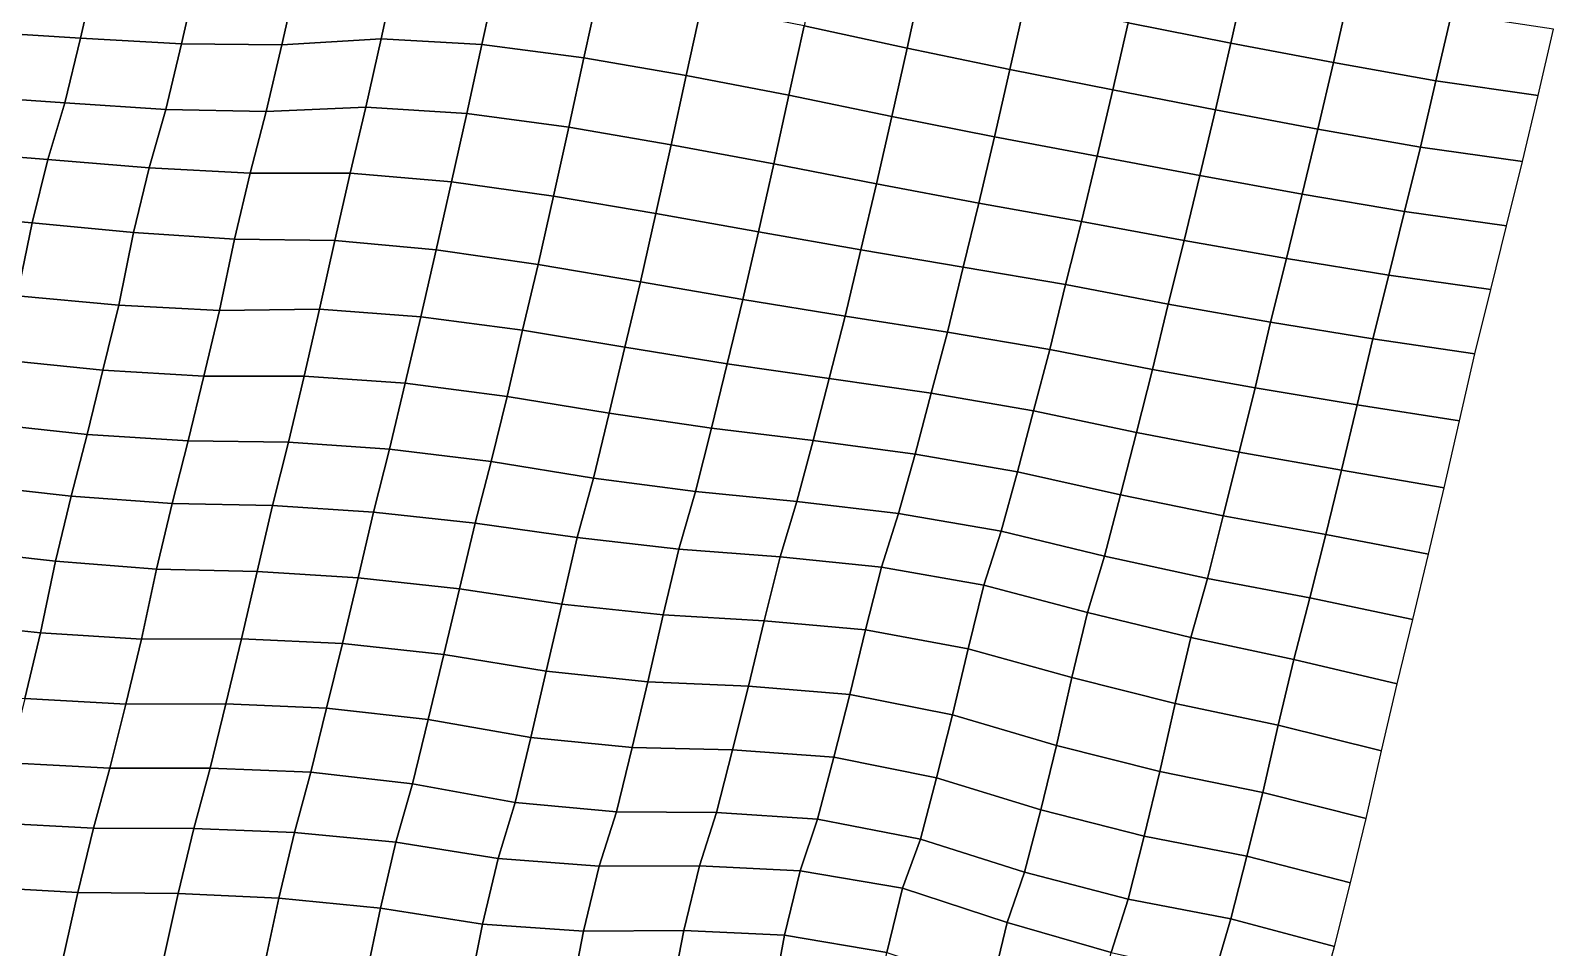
# Model space of a CAD drawing. Header units: metres. Extents: x -7.8 to 5.5, y -4.8 to 2.7.
# Drawn here: x 2.717 to 4.926, y -2.019 to -0.689 of the extents above; entities that cross this region are included whole.
import ezdxf

# ---------------------------------------------------------------- set-up
doc = ezdxf.new("R2010")
doc.units = ezdxf.units.M

msp = doc.modelspace()

# ---------------------------------------------------------------- linework, layer by layer
at = {"layer": 'C2'}
for points in [[(2.66532, -0.5942, -9.78319), (2.6428, -0.69067, -9.67282), (2.78931, -0.69992, -9.65124), (2.81176, -0.6029, -9.76111)], [(3.86117, -0.58172, -9.72987), (3.83913, -0.68204, -9.62295), (3.98854, -0.71447, -9.62217), (4.01062, -0.61448, -9.72939)], [(4.33125, -0.57727, -9.83317), (4.30922, -0.67759, -9.72625), (4.45828, -0.70727, -9.72301), (4.48044, -0.60794, -9.83081)], [(2.81176, -0.6029, -9.76111), (2.78931, -0.69992, -9.65124), (2.93571, -0.7083, -9.62886), (2.95809, -0.61072, -9.73825)], [(2.95809, -0.61072, -9.73825), (2.93571, -0.7083, -9.62886), (3.08125, -0.70975, -9.60028), (3.10354, -0.61151, -9.70907)], [(3.10354, -0.61151, -9.70907), (3.08125, -0.70975, -9.60028), (3.2255, -0.70098, -9.56253), (3.24748, -0.60022, -9.66905)], [(3.24748, -0.60022, -9.66905), (3.2255, -0.70098, -9.56253), (3.37186, -0.70902, -9.53986), (3.39384, -0.60826, -9.64638)], [(3.39384, -0.60826, -9.64638), (3.37186, -0.70902, -9.53986), (3.51967, -0.7286, -9.52754), (3.54162, -0.62762, -9.63387)], [(4.01062, -0.61448, -9.72939), (3.98854, -0.71447, -9.62217), (4.13779, -0.74559, -9.62021), (4.16007, -0.64724, -9.7289)], [(4.48044, -0.60794, -9.83081), (4.45828, -0.70727, -9.72301), (4.60712, -0.73509, -9.71809), (4.6294, -0.63675, -9.82678)], [(3.54162, -0.62762, -9.63387), (3.51967, -0.7286, -9.52754), (3.66821, -0.75411, -9.52055), (3.69015, -0.65302, -9.62678)], [(4.6294, -0.63675, -9.82678), (4.60712, -0.73509, -9.71809), (4.75581, -0.7618, -9.71218), (4.77822, -0.66445, -9.82176)], [(3.69015, -0.65302, -9.62678), (3.66821, -0.75411, -9.52055), (3.81711, -0.78247, -9.51613), (3.83913, -0.68204, -9.62295)], [(4.16007, -0.64724, -9.7289), (4.13779, -0.74559, -9.62021), (4.2868, -0.77483, -9.61657), (4.30922, -0.67759, -9.72625)], [(3.83913, -0.68204, -9.62295), (3.81711, -0.78247, -9.51613), (3.96636, -0.81358, -9.51417), (3.98854, -0.71447, -9.62217)], [(4.30922, -0.67759, -9.72625), (4.2868, -0.77483, -9.61657), (4.43579, -0.80396, -9.61283), (4.45828, -0.70727, -9.72301)], [(4.77822, -0.66445, -9.82176), (4.75581, -0.7618, -9.71218), (4.90385, -0.78325, -9.70154), (4.92638, -0.68689, -9.81201)], [(2.6428, -0.69067, -9.67282), (2.61986, -0.78374, -9.55939), (2.76647, -0.79376, -9.5385), (2.78931, -0.69992, -9.65124)], [(2.78931, -0.69992, -9.65124), (2.76647, -0.79376, -9.5385), (2.91303, -0.80345, -9.51731), (2.93571, -0.7083, -9.62886)], [(3.08125, -0.70975, -9.60028), (3.05877, -0.80655, -9.4902), (3.20333, -0.8002, -9.45462), (3.2255, -0.70098, -9.56253)], [(3.2255, -0.70098, -9.56253), (3.20333, -0.8002, -9.45462), (3.34984, -0.80945, -9.43304), (3.37186, -0.70902, -9.53986)], [(2.93571, -0.7083, -9.62886), (2.91303, -0.80345, -9.51731), (3.05877, -0.80655, -9.4902), (3.08125, -0.70975, -9.60028)], [(3.37186, -0.70902, -9.53986), (3.34984, -0.80945, -9.43304), (3.49766, -0.82914, -9.42082), (3.51967, -0.7286, -9.52754)], [(3.51967, -0.7286, -9.52754), (3.49766, -0.82914, -9.42082), (3.64623, -0.85486, -9.41403), (3.66821, -0.75411, -9.52055)], [(3.98854, -0.71447, -9.62217), (3.96636, -0.81358, -9.51417), (4.11541, -0.84316, -9.51082), (4.13779, -0.74559, -9.62021)], [(4.45828, -0.70727, -9.72301), (4.43579, -0.80396, -9.61283), (4.58463, -0.83178, -9.60791), (4.60712, -0.73509, -9.71809)], [(4.13779, -0.74559, -9.62021), (4.11541, -0.84316, -9.51082), (4.26425, -0.87108, -9.506), (4.2868, -0.77483, -9.61657)], [(4.60712, -0.73509, -9.71809), (4.58463, -0.83178, -9.60791), (4.73327, -0.85806, -9.60161), (4.75581, -0.7618, -9.71218)], [(3.66821, -0.75411, -9.52055), (3.64623, -0.85486, -9.41403), (3.79502, -0.88235, -9.40881), (3.81711, -0.78247, -9.51613)], [(4.75581, -0.7618, -9.71218), (4.73327, -0.85806, -9.60161), (4.88123, -0.87895, -9.59048), (4.90385, -0.78325, -9.70154)], [(2.61986, -0.78374, -9.55939), (2.59536, -0.8644, -9.43482), (2.74215, -0.87584, -9.41521), (2.76647, -0.79376, -9.5385)], [(2.76647, -0.79376, -9.5385), (2.74215, -0.87584, -9.41521), (2.88905, -0.88817, -9.39639), (2.91303, -0.80345, -9.51731)], [(3.81711, -0.78247, -9.51613), (3.79502, -0.88235, -9.40881), (3.94398, -0.91116, -9.40478), (3.96636, -0.81358, -9.51417)], [(4.2868, -0.77483, -9.61657), (4.26425, -0.87108, -9.506), (4.41316, -0.89945, -9.50158), (4.43579, -0.80396, -9.61283)], [(2.91303, -0.80345, -9.51731), (2.88905, -0.88817, -9.39639), (3.03538, -0.89599, -9.37352), (3.05877, -0.80655, -9.4902)], [(3.05877, -0.80655, -9.4902), (3.03538, -0.89599, -9.37352), (3.18069, -0.89568, -9.34336), (3.20333, -0.8002, -9.45462)], [(3.20333, -0.8002, -9.45462), (3.18069, -0.89568, -9.34336), (3.32766, -0.90856, -9.32503), (3.34984, -0.80945, -9.43304)], [(3.34984, -0.80945, -9.43304), (3.32766, -0.90856, -9.32503), (3.47558, -0.92912, -9.31361), (3.49766, -0.82914, -9.42082)], [(3.96636, -0.81358, -9.51417), (3.94398, -0.91116, -9.40478), (4.09284, -0.93919, -9.40006), (4.11541, -0.84316, -9.51082)], [(4.43579, -0.80396, -9.61283), (4.41316, -0.89945, -9.50158), (4.56186, -0.92628, -9.49577), (4.58463, -0.83178, -9.60791)], [(3.49766, -0.82914, -9.42082), (3.47558, -0.92912, -9.31361), (3.6241, -0.95441, -9.30642), (3.64623, -0.85486, -9.41403)], [(4.58463, -0.83178, -9.60791), (4.56186, -0.92628, -9.49577), (4.71037, -0.95146, -9.48848), (4.73327, -0.85806, -9.60161)], [(3.64623, -0.85486, -9.41403), (3.6241, -0.95441, -9.30642), (3.77278, -0.98102, -9.30041), (3.79502, -0.88235, -9.40881)], [(4.11541, -0.84316, -9.51082), (4.09284, -0.93919, -9.40006), (4.24153, -0.96591, -9.39415), (4.26425, -0.87108, -9.506)], [(4.73327, -0.85806, -9.60161), (4.71037, -0.95146, -9.48848), (4.85831, -0.97213, -9.47715), (4.88123, -0.87895, -9.59048)], [(2.59536, -0.8644, -9.43482), (2.57216, -0.95538, -9.31952), (2.71911, -0.96814, -9.30109), (2.74215, -0.87584, -9.41521)], [(2.74215, -0.87584, -9.41521), (2.71911, -0.96814, -9.30109), (2.8662, -0.98201, -9.28365), (2.88905, -0.88817, -9.39639)], [(3.79502, -0.88235, -9.40881), (3.77278, -0.98102, -9.30041), (3.92142, -1.0073, -9.29411), (3.94398, -0.91116, -9.40478)], [(4.26425, -0.87108, -9.506), (4.24153, -0.96591, -9.39415), (4.39036, -0.99373, -9.38923), (4.41316, -0.89945, -9.50158)], [(2.88905, -0.88817, -9.39639), (2.8662, -0.98201, -9.28365), (3.01278, -0.99181, -9.26256), (3.03538, -0.89599, -9.37352)], [(3.03538, -0.89599, -9.37352), (3.01278, -0.99181, -9.26256), (3.15834, -0.99348, -9.23418), (3.18069, -0.89568, -9.34336)], [(3.18069, -0.89568, -9.34336), (3.15834, -0.99348, -9.23418), (3.3054, -1.00712, -9.21654), (3.32766, -0.90856, -9.32503)], [(4.41316, -0.89945, -9.50158), (4.39036, -0.99373, -9.38923), (4.53898, -1.01978, -9.38274), (4.56186, -0.92628, -9.49577)], [(3.32766, -0.90856, -9.32503), (3.3054, -1.00712, -9.21654), (3.45341, -1.02834, -9.2057), (3.47558, -0.92912, -9.31361)], [(3.94398, -0.91116, -9.40478), (3.92142, -1.0073, -9.29411), (4.06989, -1.03226, -9.28663), (4.09284, -0.93919, -9.40006)], [(4.56186, -0.92628, -9.49577), (4.53898, -1.01978, -9.38274), (4.68736, -1.04397, -9.37456), (4.71037, -0.95146, -9.48848)], [(3.47558, -0.92912, -9.31361), (3.45341, -1.02834, -9.2057), (3.60194, -1.05374, -9.19861), (3.6241, -0.95441, -9.30642)], [(4.09284, -0.93919, -9.40006), (4.06989, -1.03226, -9.28663), (4.21841, -1.05755, -9.27944), (4.24153, -0.96591, -9.39415)], [(2.57216, -0.95538, -9.31952), (2.55079, -1.06097, -9.21733), (2.69774, -1.07373, -9.19891), (2.71911, -0.96814, -9.30109)], [(2.71911, -0.96814, -9.30109), (2.69774, -1.07373, -9.19891), (2.8448, -1.08738, -9.18127), (2.8662, -0.98201, -9.28365)], [(3.6241, -0.95441, -9.30642), (3.60194, -1.05374, -9.19861), (3.7505, -1.07936, -9.19172), (3.77278, -0.98102, -9.30041)], [(4.24153, -0.96591, -9.39415), (4.21841, -1.05755, -9.27944), (4.3673, -1.0858, -9.27492), (4.39036, -0.99373, -9.38923)], [(4.71037, -0.95146, -9.48848), (4.68736, -1.04397, -9.37456), (4.8353, -1.06465, -9.36323), (4.85831, -0.97213, -9.47715)], [(2.8662, -0.98201, -9.28365), (2.8448, -1.08738, -9.18127), (2.99114, -1.09531, -9.1585), (3.01278, -0.99181, -9.26256)], [(3.01278, -0.99181, -9.26256), (2.99114, -1.09531, -9.1585), (3.13622, -1.09314, -9.12666), (3.15834, -0.99348, -9.23418)], [(3.15834, -0.99348, -9.23418), (3.13622, -1.09314, -9.12666), (3.28295, -1.10414, -9.10666), (3.3054, -1.00712, -9.21654)], [(3.77278, -0.98102, -9.30041), (3.7505, -1.07936, -9.19172), (3.89883, -1.10322, -9.18325), (3.92142, -1.0073, -9.29411)], [(4.39036, -0.99373, -9.38923), (4.3673, -1.0858, -9.27492), (4.51592, -1.11197, -9.26852), (4.53898, -1.01978, -9.38274)], [(3.3054, -1.00712, -9.21654), (3.28295, -1.10414, -9.10666), (3.43076, -1.12372, -9.09434), (3.45341, -1.02834, -9.2057)], [(3.92142, -1.0073, -9.29411), (3.89883, -1.10322, -9.18325), (4.04709, -1.12643, -9.17419), (4.06989, -1.03226, -9.28663)], [(3.45341, -1.02834, -9.2057), (3.43076, -1.12372, -9.09434), (3.57916, -1.14813, -9.08637), (3.60194, -1.05374, -9.19861)], [(4.06989, -1.03226, -9.28663), (4.04709, -1.12643, -9.17419), (4.19558, -1.1515, -9.16681), (4.21841, -1.05755, -9.27944)], [(4.53898, -1.01978, -9.38274), (4.51592, -1.11197, -9.26852), (4.66433, -1.13638, -9.26054), (4.68736, -1.04397, -9.37456)], [(3.60194, -1.05374, -9.19861), (3.57916, -1.14813, -9.08637), (3.72754, -1.17232, -9.07819), (3.7505, -1.07936, -9.19172)], [(4.21841, -1.05755, -9.27944), (4.19558, -1.1515, -9.16681), (4.34459, -1.18074, -9.16317), (4.3673, -1.0858, -9.27492)], [(4.68736, -1.04397, -9.37456), (4.66433, -1.13638, -9.26054), (4.81239, -1.15805, -9.2501), (4.8353, -1.06465, -9.36323)], [(2.69774, -1.07373, -9.19891), (2.67479, -1.1668, -9.08548), (2.82201, -1.18166, -9.06893), (2.8448, -1.08738, -9.18127)], [(3.7505, -1.07936, -9.19172), (3.72754, -1.17232, -9.07819), (3.87556, -1.19366, -9.06746), (3.89883, -1.10322, -9.18325)], [(2.8448, -1.08738, -9.18127), (2.82201, -1.18166, -9.06893), (2.96845, -1.19036, -9.04685), (2.99114, -1.09531, -9.1585)], [(2.99114, -1.09531, -9.1585), (2.96845, -1.19036, -9.04685), (3.11378, -1.19016, -9.01679), (3.13622, -1.09314, -9.12666)], [(3.13622, -1.09314, -9.12666), (3.11378, -1.19016, -9.01679), (3.26044, -1.20062, -8.99629), (3.28295, -1.10414, -9.10666)], [(3.28295, -1.10414, -9.10666), (3.26044, -1.20062, -8.99629), (3.40818, -1.21975, -8.98358), (3.43076, -1.12372, -9.09434)], [(3.89883, -1.10322, -9.18325), (3.87556, -1.19366, -9.06746), (4.02361, -1.21521, -9.05692), (4.04709, -1.12643, -9.17419)], [(4.3673, -1.0858, -9.27492), (4.34459, -1.18074, -9.16317), (4.49329, -1.20746, -9.15726), (4.51592, -1.11197, -9.26852)], [(3.43076, -1.12372, -9.09434), (3.40818, -1.21975, -8.98358), (3.55656, -1.24394, -8.97541), (3.57916, -1.14813, -9.08637)], [(4.04709, -1.12643, -9.17419), (4.02361, -1.21521, -9.05692), (4.17217, -1.24083, -9.05003), (4.19558, -1.1515, -9.16681)], [(4.51592, -1.11197, -9.26852), (4.49329, -1.20746, -9.15726), (4.64171, -1.23198, -9.14939), (4.66433, -1.13638, -9.26054)], [(3.57916, -1.14813, -9.08637), (3.55656, -1.24394, -8.97541), (3.70467, -1.26594, -8.96526), (3.72754, -1.17232, -9.07819)], [(4.66433, -1.13638, -9.26054), (4.64171, -1.23198, -9.14939), (4.78995, -1.25507, -9.14023), (4.81239, -1.15805, -9.2501)], [(2.67479, -1.1668, -9.08548), (2.65174, -1.25899, -8.97126), (2.79908, -1.27483, -8.9556), (2.82201, -1.18166, -9.06893)], [(4.19558, -1.1515, -9.16681), (4.17217, -1.24083, -9.05003), (4.32143, -1.27205, -9.04816), (4.34459, -1.18074, -9.16317)], [(2.82201, -1.18166, -9.06893), (2.79908, -1.27483, -8.9556), (2.94561, -1.2843, -8.93421), (2.96845, -1.19036, -9.04685)], [(2.96845, -1.19036, -9.04685), (2.94561, -1.2843, -8.93421), (3.09118, -1.28597, -8.90582), (3.11378, -1.19016, -9.01679)], [(3.11378, -1.19016, -9.01679), (3.09118, -1.28597, -8.90582), (3.2378, -1.2961, -8.88503), (3.26044, -1.20062, -8.99629)], [(3.72754, -1.17232, -9.07819), (3.70467, -1.26594, -8.96526), (3.85226, -1.28387, -8.95147), (3.87556, -1.19366, -9.06746)], [(4.34459, -1.18074, -9.16317), (4.32143, -1.27205, -9.04816), (4.47034, -1.30053, -9.04384), (4.49329, -1.20746, -9.15726)], [(3.26044, -1.20062, -8.99629), (3.2378, -1.2961, -8.88503), (3.38541, -1.31414, -8.87134), (3.40818, -1.21975, -8.98358)], [(3.87556, -1.19366, -9.06746), (3.85226, -1.28387, -8.95147), (4.00005, -1.30333, -8.93905), (4.02361, -1.21521, -9.05692)], [(4.02361, -1.21521, -9.05692), (4.00005, -1.30333, -8.93905), (4.14865, -1.32928, -8.93246), (4.17217, -1.24083, -9.05003)], [(4.49329, -1.20746, -9.15726), (4.47034, -1.30053, -9.04384), (4.619, -1.32691, -9.03763), (4.64171, -1.23198, -9.14939)], [(3.40818, -1.21975, -8.98358), (3.38541, -1.31414, -8.87134), (3.53377, -1.33822, -8.86306), (3.55656, -1.24394, -8.97541)], [(4.64171, -1.23198, -9.14939), (4.619, -1.32691, -9.03763), (4.76755, -1.35253, -9.03074), (4.78995, -1.25507, -9.14023)], [(2.65174, -1.25899, -8.97126), (2.62832, -1.34821, -8.85439), (2.7757, -1.36439, -8.83901), (2.79908, -1.27483, -8.9556)], [(3.55656, -1.24394, -8.97541), (3.53377, -1.33822, -8.86306), (3.68157, -1.3578, -8.85075), (3.70467, -1.26594, -8.96526)], [(4.17217, -1.24083, -9.05003), (4.14865, -1.32928, -8.93246), (4.2982, -1.36281, -8.93267), (4.32143, -1.27205, -9.04816)], [(2.79908, -1.27483, -8.9556), (2.7757, -1.36439, -8.83901), (2.92241, -1.37528, -8.81891), (2.94561, -1.2843, -8.93421)], [(3.70467, -1.26594, -8.96526), (3.68157, -1.3578, -8.85075), (3.82872, -1.3721, -8.8337), (3.85226, -1.28387, -8.95147)], [(4.32143, -1.27205, -9.04816), (4.2982, -1.36281, -8.93267), (4.44733, -1.39304, -8.92992), (4.47034, -1.30053, -9.04384)], [(2.94561, -1.2843, -8.93421), (2.92241, -1.37528, -8.81891), (3.06813, -1.37816, -8.79161), (3.09118, -1.28597, -8.90582)], [(3.09118, -1.28597, -8.90582), (3.06813, -1.37816, -8.79161), (3.21469, -1.38785, -8.77042), (3.2378, -1.2961, -8.88503)], [(3.2378, -1.2961, -8.88503), (3.21469, -1.38785, -8.77042), (3.36201, -1.40358, -8.75465), (3.38541, -1.31414, -8.87134)], [(3.85226, -1.28387, -8.95147), (3.82872, -1.3721, -8.8337), (3.97626, -1.38959, -8.81951), (4.00005, -1.30333, -8.93905)], [(4.00005, -1.30333, -8.93905), (3.97626, -1.38959, -8.81951), (4.12484, -1.41543, -8.81282), (4.14865, -1.32928, -8.93246)], [(4.47034, -1.30053, -9.04384), (4.44733, -1.39304, -8.92992), (4.5961, -1.42031, -8.9245), (4.619, -1.32691, -9.03763)], [(3.38541, -1.31414, -8.87134), (3.36201, -1.40358, -8.75465), (3.50999, -1.42459, -8.74362), (3.53377, -1.33822, -8.86306)], [(3.53377, -1.33822, -8.86306), (3.50999, -1.42459, -8.74362), (3.65742, -1.4412, -8.72865), (3.68157, -1.3578, -8.85075)], [(4.14865, -1.32928, -8.93246), (4.12484, -1.41543, -8.81282), (4.27473, -1.4517, -8.81549), (4.2982, -1.36281, -8.93267)], [(4.619, -1.32691, -9.03763), (4.5961, -1.42031, -8.9245), (4.74497, -1.44846, -8.91988), (4.76755, -1.35253, -9.03074)], [(2.62832, -1.34821, -8.85439), (2.60549, -1.44216, -8.74175), (2.75292, -1.45877, -8.72677), (2.7757, -1.36439, -8.83901)], [(2.7757, -1.36439, -8.83901), (2.75292, -1.45877, -8.72677), (2.89972, -1.47033, -8.70726), (2.92241, -1.37528, -8.81891)], [(3.68157, -1.3578, -8.85075), (3.65742, -1.4412, -8.72865), (3.80419, -1.45254, -8.70894), (3.82872, -1.3721, -8.8337)], [(4.2982, -1.36281, -8.93267), (4.27473, -1.4517, -8.81549), (4.42414, -1.48413, -8.81471), (4.44733, -1.39304, -8.92992)], [(2.92241, -1.37528, -8.81891), (2.89972, -1.47033, -8.70726), (3.04549, -1.47365, -8.68035), (3.06813, -1.37816, -8.79161)], [(3.06813, -1.37816, -8.79161), (3.04549, -1.47365, -8.68035), (3.19201, -1.48301, -8.65887), (3.21469, -1.38785, -8.77042)], [(3.21469, -1.38785, -8.77042), (3.19201, -1.48301, -8.65887), (3.33936, -1.49896, -8.6433), (3.36201, -1.40358, -8.75465)], [(3.82872, -1.3721, -8.8337), (3.80419, -1.45254, -8.70894), (3.95141, -1.46739, -8.69238), (3.97626, -1.38959, -8.81951)], [(3.97626, -1.38959, -8.81951), (3.95141, -1.46739, -8.69238), (4.10006, -1.49378, -8.68618), (4.12484, -1.41543, -8.81282)], [(3.36201, -1.40358, -8.75465), (3.33936, -1.49896, -8.6433), (3.48748, -1.52106, -8.63325), (3.50999, -1.42459, -8.74362)], [(4.44733, -1.39304, -8.92992), (4.42414, -1.48413, -8.81471), (4.573, -1.51217, -8.80999), (4.5961, -1.42031, -8.9245)], [(3.50999, -1.42459, -8.74362), (3.48748, -1.52106, -8.63325), (3.63478, -1.53668, -8.61739), (3.65742, -1.4412, -8.72865)], [(4.12484, -1.41543, -8.81282), (4.10006, -1.49378, -8.68618), (4.25038, -1.53346, -8.69191), (4.27473, -1.4517, -8.81549)], [(4.5961, -1.42031, -8.9245), (4.573, -1.51217, -8.80999), (4.72226, -1.54339, -8.80813), (4.74497, -1.44846, -8.91988)], [(2.60549, -1.44216, -8.74175), (2.58404, -1.5472, -8.63907), (2.73136, -1.56294, -8.6233), (2.75292, -1.45877, -8.72677)], [(3.65742, -1.4412, -8.72865), (3.63478, -1.53668, -8.61739), (3.78124, -1.54549, -8.59541), (3.80419, -1.45254, -8.70894)], [(3.80419, -1.45254, -8.70894), (3.78124, -1.54549, -8.59541), (3.92823, -1.55859, -8.57728), (3.95141, -1.46739, -8.69238)], [(4.27473, -1.4517, -8.81549), (4.25038, -1.53346, -8.69191), (4.40024, -1.56951, -8.69438), (4.42414, -1.48413, -8.81471)], [(2.75292, -1.45877, -8.72677), (2.73136, -1.56294, -8.6233), (2.87783, -1.57186, -8.60142), (2.89972, -1.47033, -8.70726)], [(2.89972, -1.47033, -8.70726), (2.87783, -1.57186, -8.60142), (3.02315, -1.57155, -8.57126), (3.04549, -1.47365, -8.68035)], [(3.04549, -1.47365, -8.68035), (3.02315, -1.57155, -8.57126), (3.16934, -1.57827, -8.54741), (3.19201, -1.48301, -8.65887)], [(3.95141, -1.46739, -8.69238), (3.92823, -1.55859, -8.57728), (4.07699, -1.58586, -8.57187), (4.10006, -1.49378, -8.68618)], [(3.19201, -1.48301, -8.65887), (3.16934, -1.57827, -8.54741), (3.3167, -1.59433, -8.53194), (3.33936, -1.49896, -8.6433)], [(3.33936, -1.49896, -8.6433), (3.3167, -1.59433, -8.53194), (3.4651, -1.61863, -8.52387), (3.48748, -1.52106, -8.63325)], [(4.10006, -1.49378, -8.68618), (4.07699, -1.58586, -8.57187), (4.2276, -1.62784, -8.57967), (4.25038, -1.53346, -8.69191)], [(4.42414, -1.48413, -8.81471), (4.40024, -1.56951, -8.69438), (4.54961, -1.60161, -8.69331), (4.573, -1.51217, -8.80999)], [(3.48748, -1.52106, -8.63325), (3.4651, -1.61863, -8.52387), (3.61234, -1.63371, -8.50751), (3.63478, -1.53668, -8.61739)], [(4.573, -1.51217, -8.80999), (4.54961, -1.60161, -8.69331), (4.69939, -1.63701, -8.69519), (4.72226, -1.54339, -8.80813)], [(3.63478, -1.53668, -8.61739), (3.61234, -1.63371, -8.50751), (3.75848, -1.63999, -8.48326), (3.78124, -1.54549, -8.59541)], [(3.78124, -1.54549, -8.59541), (3.75848, -1.63999, -8.48326), (3.90538, -1.65243, -8.46454), (3.92823, -1.55859, -8.57728)], [(4.25038, -1.53346, -8.69191), (4.2276, -1.62784, -8.57967), (4.37763, -1.66522, -8.58332), (4.40024, -1.56951, -8.69438)], [(2.58404, -1.5472, -8.63907), (2.56132, -1.64203, -8.52722), (2.70866, -1.65787, -8.51155), (2.73136, -1.56294, -8.6233)], [(2.73136, -1.56294, -8.6233), (2.70866, -1.65787, -8.51155), (2.85504, -1.66613, -8.48908), (2.87783, -1.57186, -8.60142)], [(3.92823, -1.55859, -8.57728), (3.90538, -1.65243, -8.46454), (4.05441, -1.68178, -8.461), (4.07699, -1.58586, -8.57187)], [(2.87783, -1.57186, -8.60142), (2.85504, -1.66613, -8.48908), (3.00037, -1.66593, -8.45902), (3.02315, -1.57155, -8.57126)], [(3.02315, -1.57155, -8.57126), (3.00037, -1.66593, -8.45902), (3.14647, -1.67189, -8.43448), (3.16934, -1.57827, -8.54741)], [(3.16934, -1.57827, -8.54741), (3.14647, -1.67189, -8.43448), (3.29391, -1.68861, -8.4196), (3.3167, -1.59433, -8.53194)], [(4.07699, -1.58586, -8.57187), (4.05441, -1.68178, -8.461), (4.20532, -1.72618, -8.47097), (4.2276, -1.62784, -8.57967)], [(4.40024, -1.56951, -8.69438), (4.37763, -1.66522, -8.58332), (4.52695, -1.69699, -8.58195), (4.54961, -1.60161, -8.69331)], [(3.3167, -1.59433, -8.53194), (3.29391, -1.68861, -8.4196), (3.44253, -1.71467, -8.4131), (3.4651, -1.61863, -8.52387)], [(4.54961, -1.60161, -8.69331), (4.52695, -1.69699, -8.58195), (4.67693, -1.73392, -8.58522), (4.69939, -1.63701, -8.69519)], [(3.4651, -1.61863, -8.52387), (3.44253, -1.71467, -8.4131), (3.58968, -1.72908, -8.39615), (3.61234, -1.63371, -8.50751)], [(3.61234, -1.63371, -8.50751), (3.58968, -1.72908, -8.39615), (3.73548, -1.73262, -8.36944), (3.75848, -1.63999, -8.48326)], [(4.2276, -1.62784, -8.57967), (4.20532, -1.72618, -8.47097), (4.35541, -1.76411, -8.47512), (4.37763, -1.66522, -8.58332)], [(3.75848, -1.63999, -8.48326), (3.73548, -1.73262, -8.36944), (3.88217, -1.7433, -8.34914), (3.90538, -1.65243, -8.46454)], [(3.90538, -1.65243, -8.46454), (3.88217, -1.7433, -8.34914), (4.03129, -1.77342, -8.34629), (4.05441, -1.68178, -8.461)], [(2.70866, -1.65787, -8.51155), (2.68577, -1.75138, -8.39852), (2.83211, -1.75931, -8.37575), (2.85504, -1.66613, -8.48908)], [(2.85504, -1.66613, -8.48908), (2.83211, -1.75931, -8.37575), (2.97744, -1.75911, -8.34569), (3.00037, -1.66593, -8.45902)], [(3.00037, -1.66593, -8.45902), (2.97744, -1.75911, -8.34569), (3.12354, -1.76507, -8.32115), (3.14647, -1.67189, -8.43448)], [(3.14647, -1.67189, -8.43448), (3.12354, -1.76507, -8.32115), (3.271, -1.7819, -8.30637), (3.29391, -1.68861, -8.4196)], [(4.37763, -1.66522, -8.58332), (4.35541, -1.76411, -8.47512), (4.50456, -1.79445, -8.47247), (4.52695, -1.69699, -8.58195)], [(3.29391, -1.68861, -8.4196), (3.271, -1.7819, -8.30637), (3.41976, -1.80916, -8.30096), (3.44253, -1.71467, -8.4131)], [(4.05441, -1.68178, -8.461), (4.03129, -1.77342, -8.34629), (4.18242, -1.81958, -8.35784), (4.20532, -1.72618, -8.47097)], [(4.52695, -1.69699, -8.58195), (4.50456, -1.79445, -8.47247), (4.65464, -1.83226, -8.47652), (4.67693, -1.73392, -8.58522)], [(3.44253, -1.71467, -8.4131), (3.41976, -1.80916, -8.30096), (3.56681, -1.8227, -8.28322), (3.58968, -1.72908, -8.39615)], [(3.58968, -1.72908, -8.39615), (3.56681, -1.8227, -8.28322), (3.71229, -1.82371, -8.25424), (3.73548, -1.73262, -8.36944)], [(3.73548, -1.73262, -8.36944), (3.71229, -1.82371, -8.25424), (3.8588, -1.83296, -8.23266), (3.88217, -1.7433, -8.34914)], [(3.88217, -1.7433, -8.34914), (3.8588, -1.83296, -8.23266), (4.00782, -1.86231, -8.22912), (4.03129, -1.77342, -8.34629)], [(4.20532, -1.72618, -8.47097), (4.18242, -1.81958, -8.35784), (4.33255, -1.85783, -8.36229), (4.35541, -1.76411, -8.47512)], [(2.68577, -1.75138, -8.39852), (2.66207, -1.8384, -8.27967), (2.8084, -1.84623, -8.2568), (2.83211, -1.75931, -8.37575)], [(2.83211, -1.75931, -8.37575), (2.8084, -1.84623, -8.2568), (2.95383, -1.8468, -8.22743), (2.97744, -1.75911, -8.34569)], [(2.97744, -1.75911, -8.34569), (2.95383, -1.8468, -8.22743), (3.09988, -1.85242, -8.20259), (3.12354, -1.76507, -8.32115)], [(3.12354, -1.76507, -8.32115), (3.09988, -1.85242, -8.20259), (3.24701, -1.86661, -8.18545), (3.271, -1.7819, -8.30637)], [(4.35541, -1.76411, -8.47512), (4.33255, -1.85783, -8.36229), (4.48156, -1.88708, -8.35865), (4.50456, -1.79445, -8.47247)], [(3.271, -1.7819, -8.30637), (3.24701, -1.86661, -8.18545), (3.39531, -1.89015, -8.17668), (3.41976, -1.80916, -8.30096)], [(4.03129, -1.77342, -8.34629), (4.00782, -1.86231, -8.22912), (4.15913, -1.9099, -8.24195), (4.18242, -1.81958, -8.35784)], [(3.41976, -1.80916, -8.30096), (3.39531, -1.89015, -8.17668), (3.54204, -1.90115, -8.15668), (3.56681, -1.8227, -8.28322)], [(4.50456, -1.79445, -8.47247), (4.48156, -1.88708, -8.35865), (4.63176, -1.92577, -8.36349), (4.65464, -1.83226, -8.47652)], [(3.56681, -1.8227, -8.28322), (3.54204, -1.90115, -8.15668), (3.68737, -1.90096, -8.12662), (3.71229, -1.82371, -8.25424)], [(3.71229, -1.82371, -8.25424), (3.68737, -1.90096, -8.12662), (3.83359, -1.9079, -8.10296), (3.8588, -1.83296, -8.23266)], [(3.8588, -1.83296, -8.23266), (3.83359, -1.9079, -8.10296), (3.98213, -1.93341, -8.09597), (4.00782, -1.86231, -8.22912)], [(4.18242, -1.81958, -8.35784), (4.15913, -1.9099, -8.24195), (4.30939, -1.94914, -8.24728), (4.33255, -1.85783, -8.36229)], [(2.66207, -1.8384, -8.27967), (2.63909, -1.93114, -8.16595), (2.78552, -1.93973, -8.14377), (2.8084, -1.84623, -8.2568)], [(2.8084, -1.84623, -8.2568), (2.78552, -1.93973, -8.14377), (2.93104, -1.94107, -8.11509), (2.95383, -1.8468, -8.22743)], [(2.95383, -1.8468, -8.22743), (2.93104, -1.94107, -8.11509), (3.07722, -1.94769, -8.09114), (3.09988, -1.85242, -8.20259)], [(3.09988, -1.85242, -8.20259), (3.07722, -1.94769, -8.09114), (3.22439, -1.96221, -8.07429), (3.24701, -1.86661, -8.18545)], [(3.24701, -1.86661, -8.18545), (3.22439, -1.96221, -8.07429), (3.37267, -1.98563, -8.06543), (3.39531, -1.89015, -8.17668)], [(4.00782, -1.86231, -8.22912), (3.98213, -1.93341, -8.09597), (4.13373, -1.98331, -8.11087), (4.15913, -1.9099, -8.24195)], [(4.33255, -1.85783, -8.36229), (4.30939, -1.94914, -8.24728), (4.45832, -1.97773, -8.24305), (4.48156, -1.88708, -8.35865)], [(3.39531, -1.89015, -8.17668), (3.37267, -1.98563, -8.06543), (3.5193, -1.99587, -8.04473), (3.54204, -1.90115, -8.15668)], [(4.48156, -1.88708, -8.35865), (4.45832, -1.97773, -8.24305), (4.60871, -2.01796, -8.24927), (4.63176, -1.92577, -8.36349)], [(3.54204, -1.90115, -8.15668), (3.5193, -1.99587, -8.04473), (3.66454, -1.9949, -8.01398), (3.68737, -1.90096, -8.12662)], [(3.68737, -1.90096, -8.12662), (3.66454, -1.9949, -8.01398), (3.81073, -2.00163, -7.99013), (3.83359, -1.9079, -8.10296)], [(3.83359, -1.9079, -8.10296), (3.81073, -2.00163, -7.99013), (3.95922, -2.0267, -7.98274), (3.98213, -1.93341, -8.09597)], [(4.15913, -1.9099, -8.24195), (4.13373, -1.98331, -8.11087), (4.28447, -2.02639, -8.11966), (4.30939, -1.94914, -8.24728)], [(2.63909, -1.93114, -8.16595), (2.61675, -2.02904, -8.05686), (2.7633, -2.03862, -8.03557), (2.78552, -1.93973, -8.14377)], [(2.78552, -1.93973, -8.14377), (2.7633, -2.03862, -8.03557), (2.90899, -2.04128, -8.00807), (2.93104, -1.94107, -8.11509)], [(2.93104, -1.94107, -8.11509), (2.90899, -2.04128, -8.00807), (3.05535, -2.04932, -7.9854), (3.07722, -1.94769, -8.09114)], [(3.98213, -1.93341, -8.09597), (3.95922, -2.0267, -7.98274), (4.11091, -2.07736, -7.99833), (4.13373, -1.98331, -8.11087)], [(3.07722, -1.94769, -8.09114), (3.05535, -2.04932, -7.9854), (3.20275, -2.06571, -7.97023), (3.22439, -1.96221, -8.07429)], [(3.22439, -1.96221, -8.07429), (3.20275, -2.06571, -7.97023), (3.35135, -2.09166, -7.96363), (3.37267, -1.98563, -8.06543)], [(4.30939, -1.94914, -8.24728), (4.28447, -2.02639, -8.11966), (4.43402, -2.05992, -8.11986), (4.45832, -1.97773, -8.24305)], [(3.37267, -1.98563, -8.06543), (3.35135, -2.09166, -7.96363), (3.49815, -2.10322, -7.94412), (3.5193, -1.99587, -8.04473)], [(4.13373, -1.98331, -8.11087), (4.11091, -2.07736, -7.99833), (4.26175, -2.12122, -8.00781), (4.28447, -2.02639, -8.11966)], [(4.45832, -1.97773, -8.24305), (4.43402, -2.05992, -8.11986), (4.58488, -2.104, -8.12954), (4.60871, -2.01796, -8.24927)], [(3.5193, -1.99587, -8.04473), (3.49815, -2.10322, -7.94412), (3.64357, -2.10379, -7.91475), (3.66454, -1.9949, -8.01398)], [(3.66454, -1.9949, -8.01398), (3.64357, -2.10379, -7.91475), (3.79014, -2.11348, -7.89356), (3.81073, -2.00163, -7.99013)], [(3.81073, -2.00163, -7.99013), (3.79014, -2.11348, -7.89356), (3.93872, -2.13932, -7.88687), (3.95922, -2.0267, -7.98274)]]:
    msp.add_3dface(points, dxfattribs=at)

doc.saveas('drawing.dxf')
